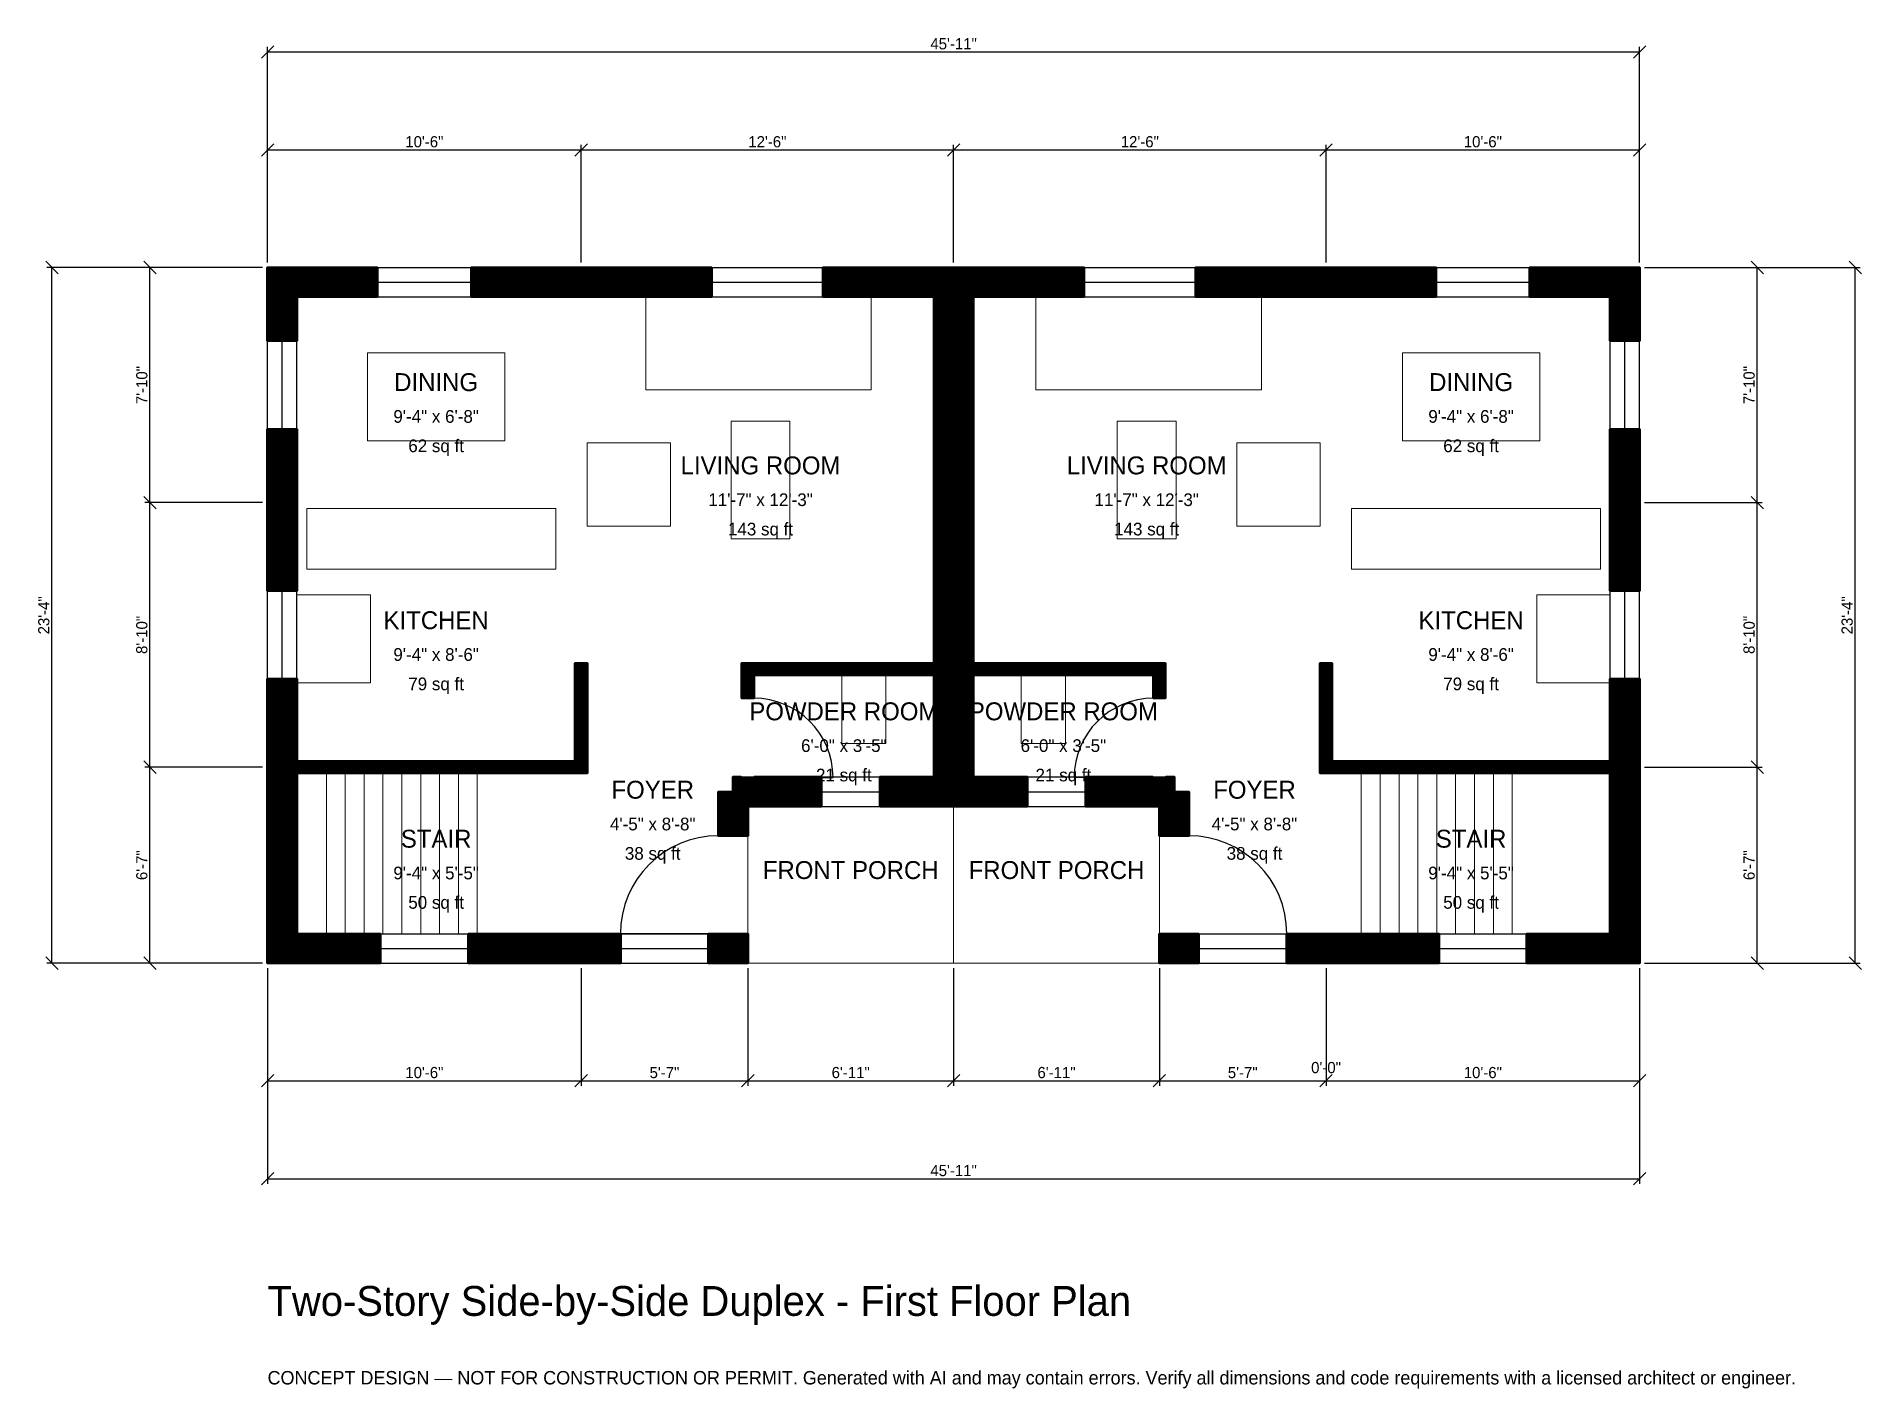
# Model space of a CAD drawing. Header units: inches. Extents: x -93 to 640, y -171 to 372.
import ezdxf
from ezdxf.enums import TextEntityAlignment as Align

# ---------------------------------------------------------------- set-up
doc = ezdxf.new("R2010")
doc.units = ezdxf.units.IN
doc.header["$MEASUREMENT"] = 0
doc.linetypes.add('DASHED', pattern=[0.6, 0.5, -0.1])
for name, color, linetype, lineweight in [('A-ANNO-DIMS', 1, 'Continuous', 13), ('A-ANNO-TEXT', 7, 'Continuous', 18), ('A-AREA-IDEN', 7, 'Continuous', 18), ('A-DOOR', 2, 'Continuous', 25), ('A-FLOR-FIXT', 9, 'Continuous', 13), ('A-FLOR-STRS', 3, 'Continuous', 18), ('A-FURN', 9, 'Continuous', 13), ('A-GLAZ', 4, 'Continuous', 25), ('A-SITE-PAVE', 8, 'Continuous', 13), ('A-WALL', 7, 'Continuous', 50), ('A-WALL-PATT', 8, 'Continuous', 13)]:
    doc.layers.add(name, color=color, linetype=linetype, lineweight=lineweight)
doc.dimstyles.new('PLAN', dxfattribs={"dimtxt": 4.5, "dimasz": 3, "dimexe": 2, "dimexo": 2, "dimgap": 1, "dimtad": 1, "dimdec": 0, "dimlunit": 4, "dimtsz": 2.5, "dimcen": 2.5, "dimclrd": 1, "dimclre": 1, "dimazin": 3, "dimtfac": 1, "dimtmove": 0, "dimatfit": 3})

msp = doc.modelspace()

# ---------------------------------------------------------------- hatches: boundary and pattern name
at = {"layer": 'A-WALL-PATT'}
h = msp.add_hatch(dxfattribs=at)
h.set_pattern_fill('ANSI31', color=8, scale=0.8)
h.paths.add_polyline_path([(246.063, 62.9921), (246.063, 74.8031), (267.7165, 74.8031), (267.7165, 114.1732), (267.7165, 115.748), (195.2756, 115.748), (195.2756, 106.4961), (190.5512, 106.4961), (190.5512, 115.748), (190.5512, 120.4724), (195.2756, 120.4724), (267.7165, 120.4724), (267.7165, 122.0472), (267.7165, 267.7165), (223.2283, 267.7165), (223.2283, 279.5276), (267.7165, 279.5276), (267.7165, 279.5276), (283.4646, 279.5276), (283.4646, 279.5276), (327.9528, 279.5276), (327.9528, 267.7165), (283.4646, 267.7165), (283.4646, 122.0472), (283.4646, 120.4724), (355.9055, 120.4724), (360.6299, 120.4724), (360.6299, 115.748), (360.6299, 106.4961), (355.9055, 106.4961), (355.9055, 115.748), (283.4646, 115.748), (283.4646, 114.1732), (283.4646, 74.8031), (305.1181, 74.8031), (305.1181, 62.9921), (283.4646, 62.9921), (283.4646, 62.9921), (267.7165, 62.9921), (267.7165, 62.9921), (246.063, 62.9921)])
h.paths.add_polyline_path([(195.2756, 62.9921), (195.2756, 62.9921), (192.9134, 62.9921), (192.9134, 60.6299), (192.9134, 60.6299), (192.9134, 51.1811), (181.1024, 51.1811), (181.1024, 68.8976), (187.0079, 68.8976), (187.0079, 74.8031), (190.1575, 74.8031), (190.1575, 74.6063), (195.6693, 74.6063), (195.6693, 74.8031), (222.4409, 74.8031), (222.4409, 62.9921), (195.2756, 62.9921)])
h.paths.add_polyline_path([(192.9134, 11.811), (192.9134, 11.811), (192.9134, 0), (192.9134, 0), (192.9134, 0), (181.1024, 0), (181.1024, 0), (177.1654, 0), (177.1654, 11.811), (181.1024, 11.811), (181.1024, 11.811), (192.9134, 11.811), (192.9134, 11.811)])
h.paths.add_polyline_path([(131.8898, 0), (120.0787, 0), (80.7087, 0), (80.7087, 11.811), (120.0787, 11.811), (131.8898, 11.811), (141.7323, 11.811), (141.7323, 0), (131.8898, 0)])
h.paths.add_polyline_path([(11.811, 0), (11.811, 0), (0, 0), (0, 0), (0, 0), (0, 11.811), (0, 11.811), (0, 72.8346), (0, 76.378), (0, 76.378), (0, 81.1024), (0, 81.1024), (0, 84.6457), (0, 114.1732), (11.811, 114.1732), (11.811, 84.6457), (11.811, 81.1024), (123.622, 81.1024), (123.622, 120.4724), (128.3465, 120.4724), (128.3465, 81.1024), (128.3465, 76.378), (123.622, 76.378), (11.811, 76.378), (11.811, 72.8346), (11.811, 11.811), (45.2756, 11.811), (45.2756, 0), (11.811, 0)])
h.paths.add_polyline_path([(0, 179.1339), (0, 190.9449), (0, 214.5669), (11.811, 214.5669), (11.811, 190.9449), (11.811, 179.1339), (11.811, 149.6063), (0, 149.6063), (0, 179.1339)])
h.paths.add_polyline_path([(0, 267.7165), (0, 267.7165), (0, 279.5276), (0, 279.5276), (0, 279.5276), (11.811, 279.5276), (11.811, 279.5276), (44.0945, 279.5276), (44.0945, 267.7165), (11.811, 267.7165), (11.811, 250), (0, 250), (0, 267.7165)])
h.paths.add_polyline_path([(120.0787, 279.5276), (131.8898, 279.5276), (178.3465, 279.5276), (178.3465, 267.7165), (131.8898, 267.7165), (120.0787, 267.7165), (81.8898, 267.7165), (81.8898, 279.5276), (120.0787, 279.5276)])
h.paths.add_polyline_path([(419.2913, 279.5276), (431.1024, 279.5276), (469.2913, 279.5276), (469.2913, 267.7165), (431.1024, 267.7165), (419.2913, 267.7165), (372.8346, 267.7165), (372.8346, 279.5276), (419.2913, 279.5276)])
h.paths.add_polyline_path([(539.3701, 279.5276), (539.3701, 279.5276), (551.1811, 279.5276), (551.1811, 279.5276), (551.1811, 279.5276), (551.1811, 267.7165), (551.1811, 267.7165), (551.1811, 250), (539.3701, 250), (539.3701, 267.7165), (507.0866, 267.7165), (507.0866, 279.5276), (539.3701, 279.5276)])
h.paths.add_polyline_path([(551.1811, 190.9449), (551.1811, 179.1339), (551.1811, 149.6063), (539.3701, 149.6063), (539.3701, 179.1339), (539.3701, 190.9449), (539.3701, 214.5669), (551.1811, 214.5669), (551.1811, 190.9449)])
h.paths.add_polyline_path([(551.1811, 84.6457), (551.1811, 81.1024), (551.1811, 81.1024), (551.1811, 76.378), (551.1811, 76.378), (551.1811, 72.8346), (551.1811, 11.811), (551.1811, 11.811), (551.1811, 0), (551.1811, 0), (551.1811, 0), (551.1811, 0), (539.3701, 0), (539.3701, 0), (505.9055, 0), (505.9055, 11.811), (539.3701, 11.811), (539.3701, 72.8346), (539.3701, 76.378), (427.5591, 76.378), (422.8346, 76.378), (422.8346, 81.1024), (422.8346, 120.4724), (427.5591, 120.4724), (427.5591, 81.1024), (539.3701, 81.1024), (539.3701, 84.6457), (539.3701, 114.1732), (551.1811, 114.1732), (551.1811, 84.6457)])
h.paths.add_polyline_path([(431.1024, 0), (419.2913, 0), (409.4488, 0), (409.4488, 11.811), (419.2913, 11.811), (431.1024, 11.811), (470.4724, 11.811), (470.4724, 0), (431.1024, 0)])
h.paths.add_polyline_path([(370.0787, 0), (370.0787, 0), (358.2677, 0), (358.2677, 0), (358.2677, 0), (358.2677, 0), (358.2677, 11.811), (358.2677, 11.811), (358.2677, 11.811), (370.0787, 11.811), (370.0787, 11.811), (374.0157, 11.811), (374.0157, 0), (370.0787, 0)])
h.paths.add_polyline_path([(358.2677, 60.6299), (358.2677, 60.6299), (358.2677, 62.9921), (355.9055, 62.9921), (355.9055, 62.9921), (328.7402, 62.9921), (328.7402, 74.8031), (355.5118, 74.8031), (355.5118, 74.6063), (361.0236, 74.6063), (361.0236, 74.8031), (364.1732, 74.8031), (364.1732, 68.8976), (370.0787, 68.8976), (370.0787, 51.1811), (358.2677, 51.1811), (358.2677, 60.6299)])

# ---------------------------------------------------------------- linework, layer by layer
at = {"layer": 'A-DOOR'}
for p, q in [((195.2756, 74.6063), (227.1654, 74.6063)), ((355.9055, 74.6063), (324.0157, 74.6063)), ((181.1024, 11.811), (141.7323, 11.811)), ((370.0787, 11.811), (409.4488, 11.811))]:
    msp.add_line(p, q, dxfattribs=at)
for centre, radius, start, end in [((195.2756, 74.6063), 31.8898, 0, 90), ((355.9055, 74.6063), 31.8898, 90, 180), ((181.1024, 11.811), 39.3701, 90, 180), ((370.0787, 11.811), 39.3701, 0, 90)]:
    msp.add_arc(centre, radius, start, end, dxfattribs=at)
at = {"layer": 'A-FLOR-FIXT'}
for points in [[(15.748, 158.2677), (115.748, 158.2677), (115.748, 182.6772), (15.748, 182.6772)], [(435.4331, 158.2677), (535.4331, 158.2677), (535.4331, 182.6772), (435.4331, 182.6772)], [(230.7087, 88.189), (248.4252, 88.189), (248.4252, 115.748), (230.7087, 115.748)], [(302.7559, 88.189), (320.4724, 88.189), (320.4724, 115.748), (302.7559, 115.748)]]:
    msp.add_lwpolyline(points, close=True, dxfattribs=at)
at = {"layer": 'A-FLOR-STRS'}
for p, q in [((23.622, 11.811), (23.622, 76.378)), ((31.2008, 11.811), (31.2008, 76.378)), ((38.7795, 11.811), (38.7795, 76.378)), ((46.3583, 11.811), (46.3583, 76.378)), ((53.937, 11.811), (53.937, 76.378)), ((61.5157, 11.811), (61.5157, 76.378)), ((69.0945, 11.811), (69.0945, 76.378)), ((76.6732, 11.811), (76.6732, 76.378)), ((84.252, 11.811), (84.252, 76.378)), ((439.3701, 11.811), (439.3701, 76.378)), ((446.9488, 11.811), (446.9488, 76.378)), ((454.5276, 11.811), (454.5276, 76.378)), ((462.1063, 11.811), (462.1063, 76.378)), ((469.685, 11.811), (469.685, 76.378)), ((477.2638, 11.811), (477.2638, 76.378)), ((484.8425, 11.811), (484.8425, 76.378)), ((492.4213, 11.811), (492.4213, 76.378)), ((500, 11.811), (500, 76.378))]:
    msp.add_line(p, q, dxfattribs=at)
at = {"layer": 'A-FURN'}
for points in [[(151.9685, 230.315), (242.5197, 230.315), (242.5197, 267.7165), (151.9685, 267.7165)], [(308.6614, 230.315), (399.2126, 230.315), (399.2126, 267.7165), (308.6614, 267.7165)], [(40.1575, 209.8425), (95.2756, 209.8425), (95.2756, 245.2756), (40.1575, 245.2756)], [(455.9055, 209.8425), (511.0236, 209.8425), (511.0236, 245.2756), (455.9055, 245.2756)], [(186.2205, 170.4724), (209.8425, 170.4724), (209.8425, 217.7165), (186.2205, 217.7165)], [(341.3386, 170.4724), (364.9606, 170.4724), (364.9606, 217.7165), (341.3386, 217.7165)], [(128.3465, 175.5906), (161.811, 175.5906), (161.811, 209.0551), (128.3465, 209.0551)], [(389.3701, 175.5906), (422.8346, 175.5906), (422.8346, 209.0551), (389.3701, 209.0551)], [(11.811, 112.5984), (41.3386, 112.5984), (41.3386, 148.0315), (11.811, 148.0315)], [(509.8425, 112.5984), (539.3701, 112.5984), (539.3701, 148.0315), (509.8425, 148.0315)]]:
    msp.add_lwpolyline(points, close=True, dxfattribs=at)
at = {"layer": 'A-GLAZ'}
for p, q in [((44.0945, 279.5276), (81.8898, 279.5276)), ((178.3465, 279.5276), (223.2283, 279.5276)), ((327.9528, 279.5276), (372.8346, 279.5276)), ((469.2913, 279.5276), (507.0866, 279.5276)), ((44.0945, 273.622), (81.8898, 273.622)), ((178.3465, 273.622), (223.2283, 273.622)), ((327.9528, 273.622), (372.8346, 273.622)), ((469.2913, 273.622), (507.0866, 273.622)), ((44.0945, 267.7165), (81.8898, 267.7165)), ((178.3465, 267.7165), (223.2283, 267.7165)), ((327.9528, 267.7165), (372.8346, 267.7165)), ((469.2913, 267.7165), (507.0866, 267.7165)), ((0, 214.5669), (0, 250)), ((5.9055, 214.5669), (5.9055, 250)), ((11.811, 214.5669), (11.811, 250)), ((539.3701, 214.5669), (539.3701, 250)), ((545.2756, 214.5669), (545.2756, 250)), ((551.1811, 214.5669), (551.1811, 250)), ((0, 114.1732), (0, 149.6063)), ((5.9055, 114.1732), (5.9055, 149.6063)), ((11.811, 114.1732), (11.811, 149.6063)), ((539.3701, 114.1732), (539.3701, 149.6063)), ((545.2756, 114.1732), (545.2756, 149.6063)), ((551.1811, 114.1732), (551.1811, 149.6063)), ((222.4409, 74.8031), (246.063, 74.8031)), ((305.1181, 74.8031), (328.7402, 74.8031)), ((222.4409, 68.8976), (246.063, 68.8976)), ((305.1181, 68.8976), (328.7402, 68.8976)), ((222.4409, 62.9921), (246.063, 62.9921)), ((305.1181, 62.9921), (328.7402, 62.9921)), ((45.2756, 11.811), (80.7087, 11.811)), ((141.7323, 11.811), (177.1654, 11.811)), ((374.0157, 11.811), (409.4488, 11.811)), ((470.4724, 11.811), (505.9055, 11.811)), ((45.2756, 5.9055), (80.7087, 5.9055)), ((45.2756, 0), (80.7087, 0)), ((141.7323, 5.9055), (177.1654, 5.9055)), ((141.7323, 0), (177.1654, 0)), ((374.0157, 5.9055), (409.4488, 5.9055)), ((374.0157, 0), (409.4488, 0)), ((470.4724, 5.9055), (505.9055, 5.9055)), ((470.4724, 0), (505.9055, 0))]:
    msp.add_line(p, q, dxfattribs=at)
at = {"layer": 'A-SITE-PAVE', "linetype": 'DASHED'}
for points in [[(192.9134, 0), (275.5906, 0), (275.5906, 62.9921), (192.9134, 62.9921)], [(275.5906, 0), (358.2677, 0), (358.2677, 62.9921), (275.5906, 62.9921)]]:
    msp.add_lwpolyline(points, close=True, dxfattribs=at)
at = {"layer": 'A-WALL'}
for points in [[(0, 267.7165), (0, 267.7165), (0, 279.5276), (0, 279.5276), (0, 279.5276), (11.811, 279.5276), (11.811, 279.5276), (44.0945, 279.5276), (44.0945, 267.7165), (11.811, 267.7165), (11.811, 250), (0, 250), (0, 267.7165)], [(120.0787, 279.5276), (131.8898, 279.5276), (178.3465, 279.5276), (178.3465, 267.7165), (131.8898, 267.7165), (120.0787, 267.7165), (81.8898, 267.7165), (81.8898, 279.5276), (120.0787, 279.5276)], [(246.063, 62.9921), (246.063, 74.8031), (267.7165, 74.8031), (267.7165, 114.1732), (267.7165, 115.748), (195.2756, 115.748), (195.2756, 106.4961), (190.5512, 106.4961), (190.5512, 115.748), (190.5512, 120.4724), (195.2756, 120.4724), (267.7165, 120.4724), (267.7165, 122.0472), (267.7165, 267.7165), (223.2283, 267.7165), (223.2283, 279.5276), (267.7165, 279.5276), (267.7165, 279.5276), (283.4646, 279.5276), (283.4646, 279.5276), (327.9528, 279.5276), (327.9528, 267.7165), (283.4646, 267.7165), (283.4646, 122.0472), (283.4646, 120.4724), (355.9055, 120.4724), (360.6299, 120.4724), (360.6299, 115.748), (360.6299, 106.4961), (355.9055, 106.4961), (355.9055, 115.748), (283.4646, 115.748), (283.4646, 114.1732), (283.4646, 74.8031), (305.1181, 74.8031), (305.1181, 62.9921), (283.4646, 62.9921), (283.4646, 62.9921), (267.7165, 62.9921), (267.7165, 62.9921), (246.063, 62.9921)], [(419.2913, 279.5276), (431.1024, 279.5276), (469.2913, 279.5276), (469.2913, 267.7165), (431.1024, 267.7165), (419.2913, 267.7165), (372.8346, 267.7165), (372.8346, 279.5276), (419.2913, 279.5276)], [(539.3701, 279.5276), (539.3701, 279.5276), (551.1811, 279.5276), (551.1811, 279.5276), (551.1811, 279.5276), (551.1811, 267.7165), (551.1811, 267.7165), (551.1811, 250), (539.3701, 250), (539.3701, 267.7165), (507.0866, 267.7165), (507.0866, 279.5276), (539.3701, 279.5276)], [(0, 179.1339), (0, 190.9449), (0, 214.5669), (11.811, 214.5669), (11.811, 190.9449), (11.811, 179.1339), (11.811, 149.6063), (0, 149.6063), (0, 179.1339)], [(551.1811, 190.9449), (551.1811, 179.1339), (551.1811, 149.6063), (539.3701, 149.6063), (539.3701, 179.1339), (539.3701, 190.9449), (539.3701, 214.5669), (551.1811, 214.5669), (551.1811, 190.9449)], [(11.811, 0), (11.811, 0), (0, 0), (0, 0), (0, 0), (0, 11.811), (0, 11.811), (0, 72.8346), (0, 76.378), (0, 76.378), (0, 81.1024), (0, 81.1024), (0, 84.6457), (0, 114.1732), (11.811, 114.1732), (11.811, 84.6457), (11.811, 81.1024), (123.622, 81.1024), (123.622, 120.4724), (128.3465, 120.4724), (128.3465, 81.1024), (128.3465, 76.378), (123.622, 76.378), (11.811, 76.378), (11.811, 72.8346), (11.811, 11.811), (45.2756, 11.811), (45.2756, 0), (11.811, 0)], [(551.1811, 84.6457), (551.1811, 81.1024), (551.1811, 81.1024), (551.1811, 76.378), (551.1811, 76.378), (551.1811, 72.8346), (551.1811, 11.811), (551.1811, 11.811), (551.1811, 0), (551.1811, 0), (551.1811, 0), (551.1811, 0), (539.3701, 0), (539.3701, 0), (505.9055, 0), (505.9055, 11.811), (539.3701, 11.811), (539.3701, 72.8346), (539.3701, 76.378), (427.5591, 76.378), (422.8346, 76.378), (422.8346, 81.1024), (422.8346, 120.4724), (427.5591, 120.4724), (427.5591, 81.1024), (539.3701, 81.1024), (539.3701, 84.6457), (539.3701, 114.1732), (551.1811, 114.1732), (551.1811, 84.6457)], [(195.2756, 62.9921), (195.2756, 62.9921), (192.9134, 62.9921), (192.9134, 60.6299), (192.9134, 60.6299), (192.9134, 51.1811), (181.1024, 51.1811), (181.1024, 68.8976), (187.0079, 68.8976), (187.0079, 74.8031), (190.1575, 74.8031), (190.1575, 74.6063), (195.6693, 74.6063), (195.6693, 74.8031), (222.4409, 74.8031), (222.4409, 62.9921), (195.2756, 62.9921)], [(358.2677, 60.6299), (358.2677, 60.6299), (358.2677, 62.9921), (355.9055, 62.9921), (355.9055, 62.9921), (328.7402, 62.9921), (328.7402, 74.8031), (355.5118, 74.8031), (355.5118, 74.6063), (361.0236, 74.6063), (361.0236, 74.8031), (364.1732, 74.8031), (364.1732, 68.8976), (370.0787, 68.8976), (370.0787, 51.1811), (358.2677, 51.1811), (358.2677, 60.6299)], [(131.8898, 0), (120.0787, 0), (80.7087, 0), (80.7087, 11.811), (120.0787, 11.811), (131.8898, 11.811), (141.7323, 11.811), (141.7323, 0), (131.8898, 0)], [(192.9134, 11.811), (192.9134, 11.811), (192.9134, 0), (192.9134, 0), (192.9134, 0), (181.1024, 0), (181.1024, 0), (177.1654, 0), (177.1654, 11.811), (181.1024, 11.811), (181.1024, 11.811), (192.9134, 11.811), (192.9134, 11.811)], [(370.0787, 0), (370.0787, 0), (358.2677, 0), (358.2677, 0), (358.2677, 0), (358.2677, 0), (358.2677, 11.811), (358.2677, 11.811), (358.2677, 11.811), (370.0787, 11.811), (370.0787, 11.811), (374.0157, 11.811), (374.0157, 0), (370.0787, 0)], [(431.1024, 0), (419.2913, 0), (409.4488, 0), (409.4488, 11.811), (419.2913, 11.811), (431.1024, 11.811), (470.4724, 11.811), (470.4724, 0), (431.1024, 0)]]:
    msp.add_lwpolyline(points, close=True, dxfattribs=at)

# ---------------------------------------------------------------- texts
at = {"layer": 'A-ANNO-TEXT'}
for s, height, p in [('Two-Story Side-by-Side Duplex - First Floor Plan', 12, (0, -141.7323)), ('CONCEPT DESIGN — NOT FOR CONSTRUCTION OR PERMIT. Generated with AI and may contain errors. Verify all dimensions and code requirements with a licensed architect or engineer.', 5.4, (0, -169.2913))]:
    msp.add_text(s, height=height, dxfattribs=at).set_placement(p)
at = {"layer": 'A-AREA-IDEN'}
for s, height, p in [('DINING', 7.2, (67.7165, 233.4646)), ('DINING', 7.2, (483.4646, 233.4646)), ('9\'-4" x 6\'-8"', 5.1, (67.7165, 219.685)), ('9\'-4" x 6\'-8"', 5.1, (483.4646, 219.685)), ('62 sq ft', 5.1, (67.7165, 207.874)), ('62 sq ft', 5.1, (483.4646, 207.874)), ('LIVING ROOM', 7.2, (198.0315, 200)), ('LIVING ROOM', 7.2, (353.1496, 200)), ('11\'-7" x 12\'-3"', 5.1, (198.0315, 186.2205)), ('11\'-7" x 12\'-3"', 5.1, (353.1496, 186.2205)), ('143 sq ft', 5.1, (198.0315, 174.4094)), ('143 sq ft', 5.1, (353.1496, 174.4094)), ('KITCHEN', 7.2, (67.7165, 137.7953)), ('KITCHEN', 7.2, (483.4646, 137.7953)), ('9\'-4" x 8\'-6"', 5.1, (67.7165, 124.0157)), ('9\'-4" x 8\'-6"', 5.1, (483.4646, 124.0157)), ('79 sq ft', 5.1, (67.7165, 112.2047)), ('79 sq ft', 5.1, (483.4646, 112.2047)), ('POWDER ROOM', 7.2, (231.4961, 101.1811)), ('POWDER ROOM', 7.2, (319.685, 101.1811)), ('6\'-0" x 3\'-5"', 5.1, (231.4961, 87.4016)), ('6\'-0" x 3\'-5"', 5.1, (319.685, 87.4016)), ('FOYER', 7.2, (154.7244, 69.685)), ('21 sq ft', 5.1, (231.4961, 75.5906)), ('21 sq ft', 5.1, (319.685, 75.5906)), ('FOYER', 7.2, (396.4567, 69.685)), ('STAIR', 7.2, (67.7165, 50)), ('4\'-5" x 8\'-8"', 5.1, (154.7244, 55.9055)), ('4\'-5" x 8\'-8"', 5.1, (396.4567, 55.9055)), ('STAIR', 7.2, (483.4646, 50)), ('38 sq ft', 5.1, (154.7244, 44.0945)), ('38 sq ft', 5.1, (396.4567, 44.0945)), ('9\'-4" x 5\'-5"', 5.1, (67.7165, 36.2205)), ('FRONT PORCH', 7.2, (234.252, 37.4016)), ('FRONT PORCH', 7.2, (316.9291, 37.4016)), ('9\'-4" x 5\'-5"', 5.1, (483.4646, 36.2205)), ('50 sq ft', 5.1, (67.7165, 24.4094)), ('50 sq ft', 5.1, (483.4646, 24.4094))]:
    msp.add_text(s, height=height, dxfattribs=at).set_placement(p, align=Align.MIDDLE_CENTER)

# ---------------------------------------------------------------- dimensions: what is measured, and where the dimension line sits
at = {"layer": 'A-ANNO-DIMS'}
for base, p1, p2, text in [((0, 366.1417), (0, 279.5276), (551.1811, 279.5276), '45\'-11"'), ((0, 326.7717), (0, 279.5276), (125.9843, 279.5276), '10\'-6"'), ((125.9843, 326.7717), (125.9843, 279.5276), (275.5906, 279.5276), '12\'-6"'), ((275.5906, 326.7717), (275.5906, 279.5276), (425.1968, 279.5276), '12\'-6"'), ((425.1968, 326.7717), (425.1968, 279.5276), (551.1811, 279.5276), '10\'-6"'), ((0, -47.2441), (0, 0), (125.9843, 0), '10\'-6"'), ((0, -86.6142), (0, 0), (551.1811, 0), '45\'-11"'), ((125.9843, -47.2441), (125.9843, 0), (192.9134, 0), '5\'-7"'), ((192.9134, -47.2441), (192.9134, 0), (275.5906, 0), '6\'-11"'), ((275.5906, -47.2441), (275.5906, 0), (358.2677, 0), '6\'-11"'), ((358.2677, -47.2441), (358.2677, 0), (425.1968, 0), '5\'-7"'), ((425.1968, -47.2441), (425.1968, 0), (425.1968, 0), '0\'-0"'), ((425.1968, -47.2441), (425.1968, 0), (551.1811, 0), '10\'-6"')]:
    msp.add_linear_dim(base=base, p1=p1, p2=p2, text=text, dimstyle='PLAN', dxfattribs=at).render()
for base, p1, p2, text in [((-86.6142, 0), (0, 0), (0, 279.5276), '23\'-4"'), ((-47.2441, 185.0394), (0, 185.0394), (0, 279.5276), '7\'-10"'), ((598.4252, 185.0394), (551.1811, 185.0394), (551.1811, 279.5276), '7\'-10"'), ((637.7953, 0), (551.1811, 0), (551.1811, 279.5276), '23\'-4"'), ((-47.2441, 78.7402), (0, 78.7402), (0, 185.0394), '8\'-10"'), ((598.4252, 78.7402), (551.1811, 78.7402), (551.1811, 185.0394), '8\'-10"'), ((-47.2441, 0), (0, 0), (0, 78.7402), '6\'-7"'), ((598.4252, 0), (551.1811, 0), (551.1811, 78.7402), '6\'-7"')]:
    msp.add_linear_dim(base=base, p1=p1, p2=p2, angle=90, text=text, dimstyle='PLAN', dxfattribs=at).render()

doc.saveas('drawing.dxf')
